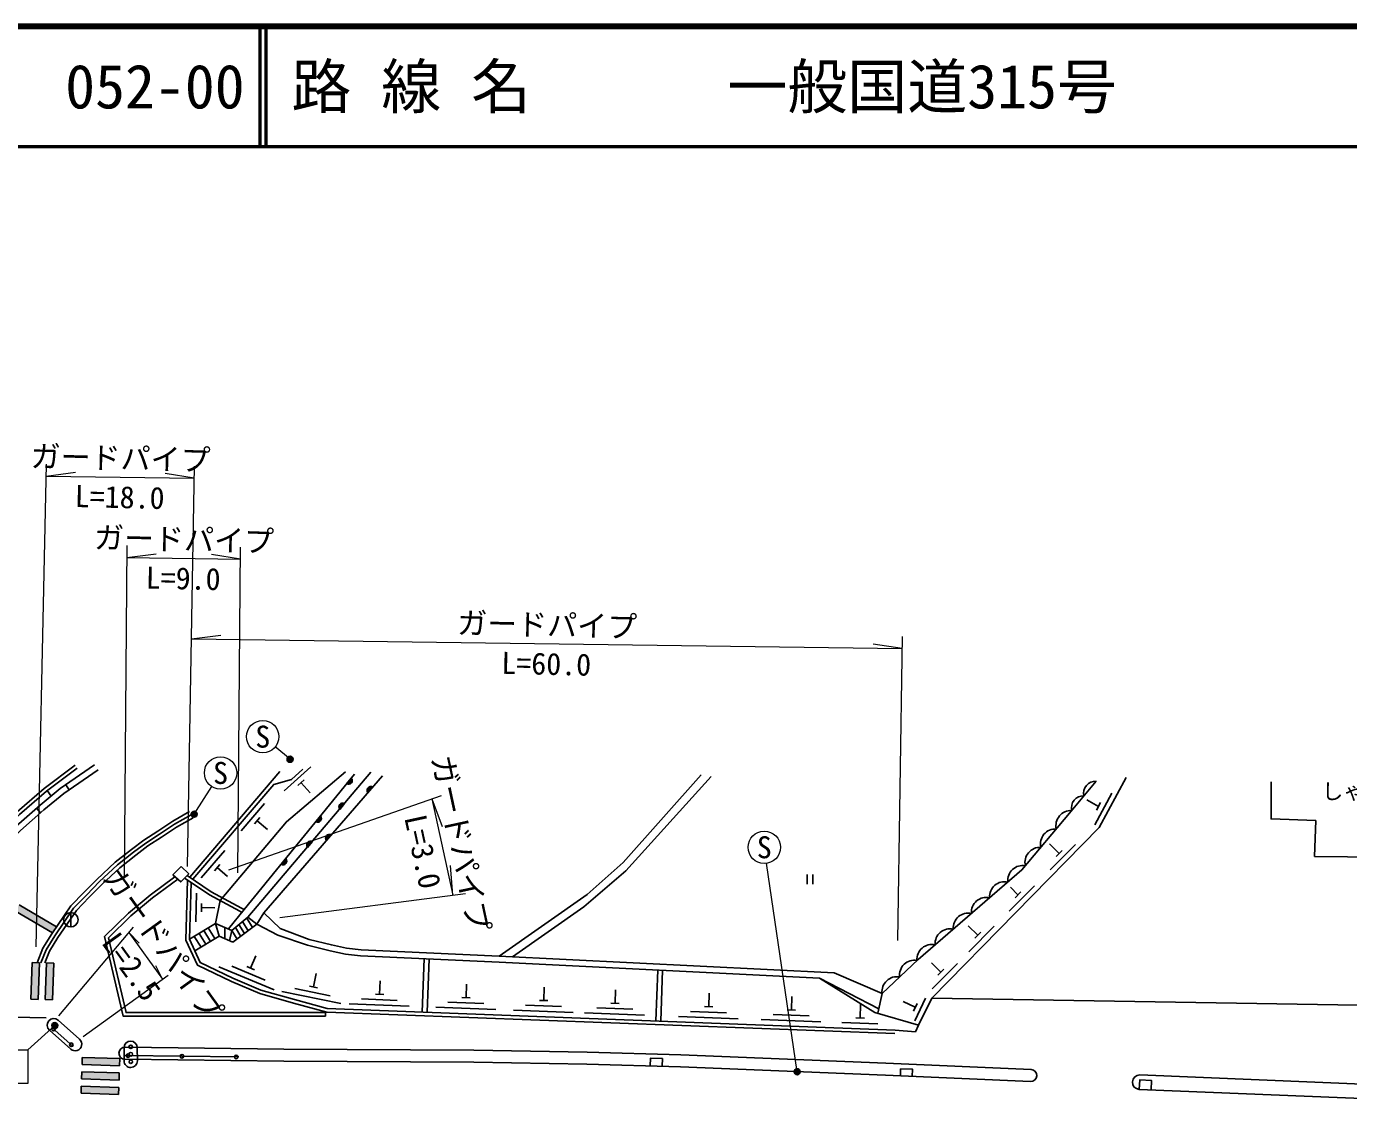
# Model space of a CAD drawing. Units: millimetres at full size, sheet at 1:1000; details may follow other scales. Extents: x 40000 to 680000, y 20000 to 380000.
# Drawn here: x 158292 to 268528, y 290740 to 380000 of the extents above; entities that cross this region are included whole.
import ezdxf
from ezdxf.enums import TextEntityAlignment as Align

# ---------------------------------------------------------------- set-up
doc = ezdxf.new("R2010")
doc.units = ezdxf.units.MM
doc.header["$LTSCALE"] = 1000
for name, color, linetype, lineweight in [('M-BGD', 7, 'Continuous', 25), ('M-BGD-HTXT', 7, 'Continuous', 13), ('M-STR-HTXT', 7, 'Continuous', 13), ('M-STR-STRC', 7, 'Continuous', 25), ('M-TTL', 2, 'Continuous', 140), ('M-TTL-LINE', 7, 'Continuous', 50)]:
    doc.layers.add(name, color=color, linetype=linetype, lineweight=lineweight)
doc.layers.add('M-BMK-HTXT', color=7, linetype='Continuous')
doc.layers.add('M-TTL-TXT', color=7, linetype='Continuous')
doc.styles.add('ＭＳ ゴシック', font='')
doc.styles.get('ＭＳ ゴシック').set_extended_font_data('MS Gothic')

msp = doc.modelspace()

# ---------------------------------------------------------------- hatches: boundary and pattern name
at = {"layer": 'M-BGD'}
for points in [[(184985, 316883), (185380, 317369, -0.84072)], [(186765, 316143), (187174, 316616, 0.84072)], [(184812, 315235), (184409, 314757, -0.84072)], [(182811, 314211), (182416, 313725, 0.84072)], [(181733, 311586), (182136, 312064, 0.84072)], [(183718, 312628), (183308, 312155, -0.84072)], [(179919, 310655), (179524, 310169, 0.84072)]]:
    msp.add_hatch(color=256, dxfattribs=at).paths.add_polyline_path(points)
at = {"layer": 'M-STR-STRC'}
for points in [[(180487, 319052, -1), (180048, 318812, -0.41421), (180148, 319151, -0.41421)], [(172492, 314469, -1), (172053, 314230, -0.41421), (172153, 314569, -0.41421)], [(157686, 306800), (157381, 306284), (160457, 304469), (160796, 304965)], [(159372, 301972), (158772, 301985), (158663, 298934), (159263, 298921)], [(160572, 301945), (159972, 301959), (159863, 298907), (160463, 298894)], [(160873, 296850, -1), (160434, 296610, -0.41421), (160534, 296950, -0.41421)], [(166079, 293987), (162948, 294089), (162927, 293489), (166058, 293387)], [(166036, 292788), (162906, 292890), (162885, 292290), (166015, 292188)], [(222770, 293015, -1), (222331, 292776, -0.41421), (222431, 293115, -0.41421)], [(165994, 291588), (162863, 291690), (162842, 291091), (165973, 290989)]]:
    msp.add_hatch(color=256, dxfattribs=at).paths.add_polyline_path(points)

# ---------------------------------------------------------------- linework, layer by layer
at = {"layer": 'M-BGD'}
for p, q in [((179431, 317899), (171925, 309097)), ((185647, 317697), (176459, 306402)), ((187980, 317545), (178083, 306128)), ((182005, 318310), (179778, 316300)), ((161577, 316806), (161861, 316395)), ((181453, 317206), (180933, 316737)), ((181193, 316971), (181947, 316136)), ((185380, 317369), (184985, 316883)), ((186765, 316143), (187174, 316616)), ((160354, 315864), (160019, 316314)), ((247691, 315006), (246700, 315538)), ((247377, 313471), (248798, 316113)), ((247525, 314697), (247857, 315314)), ((159138, 314848), (159469, 314473)), ((178153, 315244), (176206, 312961)), ((182811, 314211), (182416, 313725)), ((184409, 314757), (184812, 315235)), ((177749, 314077), (177294, 313544)), ((177522, 313811), (178378, 313081)), ((181733, 311586), (182136, 312064)), ((183308, 312155), (183718, 312628)), ((174820, 311337), (172873, 309054)), ((244392, 311088), (243594, 311881)), ((243653, 309707), (245768, 311835)), ((244145, 310840), (244638, 311336)), ((174416, 310170), (173962, 309637)), ((174189, 309903), (175045, 309173)), ((179919, 310655), (179524, 310169)), ((223384, 309316), (223384, 308534)), ((223850, 309316), (223850, 308534)), ((172469, 307781), (172406, 305382)), ((240228, 306261), (242343, 308389)), ((240966, 307642), (240340, 308264)), ((240720, 307394), (241213, 307890)), ((172896, 306920), (172878, 306220)), ((172887, 306570), (174012, 306540)), ((161995, 306156), (161995, 304956)), ((176459, 306402), (175138, 304788)), ((176779, 304643), (176311, 305410)), ((177140, 304917), (176662, 305701)), ((177501, 305192), (176755, 305779)), ((177501, 305192), (178083, 306128)), ((179454, 304817), (178083, 306128)), ((173237, 303508), (172680, 304412)), ((173638, 303755), (173081, 304659)), ((174011, 303984), (173454, 304889)), ((175420, 304668), (174042, 305251)), ((174348, 304192), (174042, 305251)), ((174826, 304920), (174831, 303978)), ((175420, 304668), (175222, 303805)), ((175860, 303946), (175420, 304668)), ((177501, 305192), (175507, 303678)), ((176158, 304172), (175709, 304909)), ((176469, 304408), (176011, 305160)), ((237609, 304265), (236811, 305058)), ((236871, 302883), (238986, 305011)), ((237362, 304016), (237856, 304513)), ((172847, 303268), (172290, 304172)), ((176983, 301515), (177415, 302554)), ((191460, 302315), (191291, 297860)), ((191859, 302300), (191691, 297845)), ((174329, 301644), (178946, 299725)), ((175426, 301676), (178196, 300524)), ((176660, 301650), (177307, 301381)), ((182226, 299964), (182452, 301066)), ((210935, 301368), (210774, 297122)), ((211335, 301352), (211174, 297107)), ((234540, 301177), (233743, 301971)), ((233802, 299796), (235917, 301924)), ((234294, 300929), (234787, 301426)), ((181883, 300034), (182568, 299893)), ((187732, 299346), (187774, 300470)), ((194951, 299072), (194994, 300196)), ((201420, 298827), (201463, 299951)), ((224421, 300698), (229350, 298135)), ((179596, 299586), (184493, 298579)), ((180666, 299825), (183604, 299221)), ((186216, 298953), (189214, 298839)), ((187382, 299359), (188081, 299332)), ((194601, 299085), (195301, 299059)), ((201071, 298841), (201770, 298814)), ((207366, 298602), (207409, 299726)), ((215184, 298306), (215226, 299430)), ((222073, 298045), (222115, 299169)), ((229634, 299422), (229267, 297760)), ((232403, 298265), (231389, 298754)), ((232352, 297124), (233264, 299016)), ((288445, 298122), (233771, 299031)), ((183218, 297816), (183218, 297516)), ((185199, 298541), (190196, 298352)), ((192419, 298267), (197415, 298078)), ((193435, 298679), (196433, 298566)), ((198888, 298023), (203885, 297833)), ((199904, 298434), (202902, 298321)), ((204834, 297797), (209830, 297608)), ((205850, 298209), (208848, 298096)), ((207016, 298615), (207716, 298589)), ((213668, 297913), (216666, 297800)), ((214834, 298319), (215534, 298293)), ((220557, 297652), (223555, 297539)), ((221723, 298059), (222423, 298032)), ((227805, 297378), (227848, 298502)), ((232251, 297950), (232555, 298580)), ((160400, 296579), (162184, 295000)), ((160930, 297178), (162715, 295599)), ((212652, 297501), (217648, 297312)), ((219541, 297241), (224537, 297051)), ((226289, 296985), (229287, 296872)), ((227455, 297391), (228155, 297365)), ((160201, 296355), (161986, 294775)), ((176007, 294126), (166502, 294235)), ((251127, 292622), (275540, 291624)), ((251078, 291423), (275491, 290425))]:
    msp.add_line(p, q, dxfattribs=at)
for points in [[(164260, 318051), (161416, 316088), (159751, 314723), (157786, 312984), (155970, 311202), (154604, 309725), (153021, 307836), (151997, 306261)], [(163976, 318463), (161115, 316487), (159427, 315103), (157445, 313350), (155611, 311551), (154228, 310056), (152618, 308134), (152554, 308035)], [(162528, 318187), (159967, 316275), (157717, 314319), (155082, 311840), (153025, 309536)], [(162348, 318427), (159778, 316508), (157516, 314542), (154867, 312049), (153361, 310357)], [(172174, 308927), (178913, 316830), (180400, 317243), (181347, 318118)], [(184902, 317893), (179969, 313722), (174434, 307149)], [(187020, 317851), (176755, 305779), (175420, 304668)], [(214557, 317640), (208039, 310315), (205044, 307668), (197720, 302534)], [(215388, 317491), (208261, 309628), (204774, 306630), (198817, 302479)], [(229634, 299422), (232642, 302257), (241289, 309712), (245263, 314429), (247484, 317104)], [(230720, 296367), (232417, 296221), (232677, 296760), (233771, 299031), (247729, 313238), (249980, 317408)], [(262064, 317044), (262064, 313961), (265795, 313815), (265691, 310837), (282200, 310670), (282345, 317106)], [(159183, 301976), (159672, 303197), (160405, 304392), (161989, 306716), (163101, 307845), (164159, 308923), (165688, 310349), (167040, 311415), (168072, 312198), (169234, 312942), (170489, 313783), (171888, 314573)], [(159503, 301969), (159941, 303062), (160657, 304229), (162222, 306525), (163315, 307635), (164368, 308708), (165883, 310121), (167224, 311177), (168244, 311952), (169399, 312692), (170646, 313527), (172036, 314312)], [(159824, 301962), (160210, 302927), (160909, 304066), (162454, 306334), (163529, 307425), (164578, 308493), (166079, 309893), (167407, 310940), (168416, 311705), (169563, 312441), (170804, 313271), (172183, 314051)], [(170678, 309141), (168617, 307608), (166796, 306113), (164806, 304149), (166358, 297520), (183218, 297516)], [(170906, 308937), (168802, 307372), (166997, 305890), (165136, 304053), (166596, 297820), (183218, 297816)], [(176263, 306166), (176076, 306265), (173543, 307629), (171530, 309003)], [(230708, 296067), (183324, 297861), (180553, 298610), (177743, 299418), (175376, 300403), (172558, 301758), (171591, 303866), (171724, 308871)], [(176459, 306402), (176218, 306530), (173699, 307886), (171700, 309251)], [(230720, 296367), (183369, 298160), (180634, 298899), (177842, 299702), (175498, 300676), (172785, 301982), (171893, 303928), (172018, 308670)], [(174434, 307149), (174042, 305251), (171893, 303928)], [(224421, 300698), (197696, 302035), (186150, 302561), (184905, 302696), (183615, 302967), (181730, 303431), (179259, 304262), (177543, 305168), (177501, 305192)], [(229634, 299422), (225628, 301138), (197720, 302534), (186189, 303060), (184984, 303190), (183726, 303455), (181878, 303909), (179454, 304817)], [(172339, 302955), (174348, 304192), (175507, 303678)], [(224421, 300698), (229030, 297830), (232677, 296760)], [(242054, 293082), (229952, 293591), (212857, 294297), (205036, 294521), (195599, 294685), (179762, 294783), (166510, 294935)], [(242012, 292083), (229910, 292592), (212822, 293297), (205013, 293521), (195588, 293685), (179753, 293783), (166498, 293935)], [(210304, 293369), (210319, 294021), (211318, 293993), (211299, 293341)], [(231156, 292540), (231173, 293121), (232165, 293105), (232139, 292498)], [(251078, 291423), (251113, 292203), (252108, 292150), (252077, 291382)]]:
    msp.add_lwpolyline(points, dxfattribs=at)
msp.add_lwpolyline([(171205, 309996), (171822, 309373), (171158, 308710), (170502, 309300)], close=True, dxfattribs=at)
for centre, radius in [((161995, 305556), 600), ((160550, 296447), 150), ((162031, 295136), 150), ((166763, 294232), 150), ((171255, 294181), 150), ((175777, 294129), 150)]:
    msp.add_circle(centre, radius, dxfattribs=at)
for centre, radius, start, end in [((185140, 317160), 318, 240.76548, 40.98322), ((187011, 316344), 318, 58.97184, 219.18957), ((247435, 316108), 997, 87.16018, 193.42038), ((184652, 314961), 318, 59.73085, 219.94858), ((246415, 314881), 997, 87.15555, 193.41576), ((182571, 314002), 318, 240.76548, 40.98322), ((245376, 313401), 1250, 86.81884, 193.07905), ((244088, 311871), 1250, 86.75634, 193.01655), ((181976, 311790), 318, 59.73085, 219.94858), ((183554, 312356), 318, 58.97184, 219.18957), ((242800, 310341), 1250, 86.80898, 193.06918), ((179679, 310447), 318, 240.76548, 40.98322), ((241358, 308829), 1250, 79.64657, 185.90677), ((239847, 307479), 1250, 77.63636, 183.89657), ((238332, 306173), 1250, 77.63636, 183.89657), ((236818, 304867), 1250, 77.63632, 183.89653), ((235303, 303561), 1250, 77.63782, 183.89802), ((233792, 302254), 1250, 77.80388, 184.06409), ((232332, 300934), 1250, 80.17473, 186.43494), ((230876, 299562), 1250, 80.17473, 186.43494), ((160565, 296766), 550, 48.4962, 228.4962), ((162350, 295187), 550, 228.4962, 48.4962), ((166504, 294435), 500, 89.34425, 269.34425), ((242033, 292582), 500, 267.58858, 87.58858), ((251102, 292023), 600, 87.65976, 267.65976)]:
    msp.add_arc(centre, radius, start, end, dxfattribs=at)
at = {"layer": 'M-BGD-HTXT'}
for p, q in [((180268, 318932), (179034, 319954)), ((172273, 314350), (173749, 316653)), ((222550, 292896), (220006, 310261)), ((160653, 296730), (158411, 294723))]:
    msp.add_line(p, q, dxfattribs=at)
msp.add_lwpolyline([(155599, 294723), (158411, 294723), (158411, 291910), (155599, 291910)], close=True, dxfattribs=at)
for centre in [(177994, 320815), (174477, 317789), (219810, 311596)]:
    msp.add_circle(centre, 1350, dxfattribs=at)
at = {"layer": 'M-STR-HTXT'}
for p, q in [((159107, 303287), (159962, 343536)), ((159941, 342536), (162376, 342844)), ((171718, 309985), (172307, 343365)), ((159941, 342536), (172289, 342365)), ((172289, 342365), (169863, 342741)), ((166462, 309100), (166683, 336742)), ((175915, 309477), (176153, 336611)), ((166675, 335742), (169111, 336050)), ((166675, 335742), (176144, 335611)), ((176144, 335611), (173718, 335987)), ((172053, 328967), (174489, 329275)), ((172053, 328967), (231313, 328148)), ((231313, 328148), (228886, 328523)), ((230957, 303816), (231335, 329148)), ((175168, 309724), (192898, 315919)), ((192102, 315641), (193839, 307618)), ((192102, 315641), (192951, 313338)), ((193839, 307618), (193658, 310067)), ((179413, 305747), (194909, 307757)), ((160987, 297547), (167206, 304940)), ((166840, 304505), (169644, 300618)), ((166840, 304505), (167690, 303619)), ((163016, 295838), (170108, 300952)), ((169644, 300618), (169071, 301703))]:
    msp.add_line(p, q, dxfattribs=at)
at = {"layer": 'M-STR-STRC'}
for p, q in [((157686, 306800), (160796, 304965)), ((157381, 306284), (160457, 304469)), ((158772, 301985), (158663, 298934)), ((158772, 301985), (159372, 301972)), ((159372, 301972), (159263, 298921)), ((159972, 301959), (159863, 298907)), ((159972, 301959), (160572, 301945)), ((160572, 301945), (160463, 298894)), ((158663, 298934), (159263, 298921)), ((159863, 298907), (160463, 298894)), ((146966, 297671), (159946, 297384)), ((166438, 293789), (166430, 294889)), ((167530, 294896), (167538, 293796)), ((162927, 293489), (162948, 294089)), ((162927, 293489), (166058, 293387)), ((162948, 294089), (166079, 293987)), ((166058, 293387), (166079, 293987)), ((162885, 292290), (162906, 292890)), ((162885, 292290), (166015, 292188)), ((162906, 292890), (166036, 292788)), ((166015, 292188), (166036, 292788)), ((162842, 291091), (162863, 291690)), ((162842, 291091), (165973, 290989)), ((162863, 291690), (165994, 291588)), ((165973, 290989), (165994, 291588))]:
    msp.add_line(p, q, dxfattribs=at)
for centre, radius in [((180268, 318932), 250), ((172273, 314350), 250), ((160653, 296730), 250), ((166986, 294967), 150), ((166990, 294347), 150), ((166994, 293727), 150), ((222550, 292896), 250)]:
    msp.add_circle(centre, radius, dxfattribs=at)
for centre, start, end in [((166980, 294893), 90.38994, 180.38994), ((166980, 294893), 0.38994, 90.38994), ((166988, 293793), 180.38994, 270.38994), ((166988, 293793), 270.38994, 0.38994)]:
    msp.add_arc(centre, 550, start, end, dxfattribs=at)
at = {"layer": 'M-TTL'}
msp.add_line((680000, 380000), (40000, 380000), dxfattribs=at)
at = {"layer": 'M-TTL-LINE'}
for p, q in [((177750, 380000), (177750, 370000)), ((178250, 380000), (178250, 370000)), ((40000, 370000), (680000, 370000))]:
    msp.add_line(p, q, dxfattribs=at)

# ---------------------------------------------------------------- texts
at = {"layer": 'M-BGD-HTXT', "style": 'ＭＳ ゴシック'}
for p in [(177994, 320815), (174477, 317789), (219810, 311596)]:
    msp.add_text('S', height=1833, dxfattribs=at).set_placement(p, align=Align.MIDDLE_CENTER)
at = {"layer": 'M-BMK-HTXT', "style": 'ＭＳ ゴシック'}
msp.add_text('しゃくなげ', height=1320, dxfattribs=at).set_placement((266292, 315203), align=Align.BOTTOM_LEFT)
at = {"layer": 'M-STR-HTXT', "style": 'ＭＳ ゴシック'}
for s, rotation, p in [('ガードパイプ', 358.697, (166108, 342565)), ('L=18.0', 358.697, (166034, 339318)), ('ガードパイプ', 358.697, (171402, 335792)), ('L=9.0', 358.697, (171329, 332544)), ('ガードパイプ', 358.697, (201676, 328672)), ('L=60.0', 358.697, (201602, 325424)), ('ガードパイプ', 282.211, (193086, 311611)), ('L=3.0', 282.211, (189911, 310923)), ('ガードパイプ', 305.795, (168494, 302694)), ('L=2.5', 305.795, (165859, 300794))]:
    msp.add_text(s, height=1833, rotation=rotation, dxfattribs=at).set_placement(p, align=Align.BOTTOM_CENTER)
at = {"layer": 'M-TTL-TXT', "style": 'ＭＳ ゴシック'}
for s, p in [('路 線 名', (180380, 375000)), ('一般国道315号', (216734, 375000)), ('052-00', (161521, 375000))]:
    msp.add_text(s, height=3666, dxfattribs=at).set_placement(p, align=Align.MIDDLE_LEFT)

doc.saveas('drawing.dxf')
